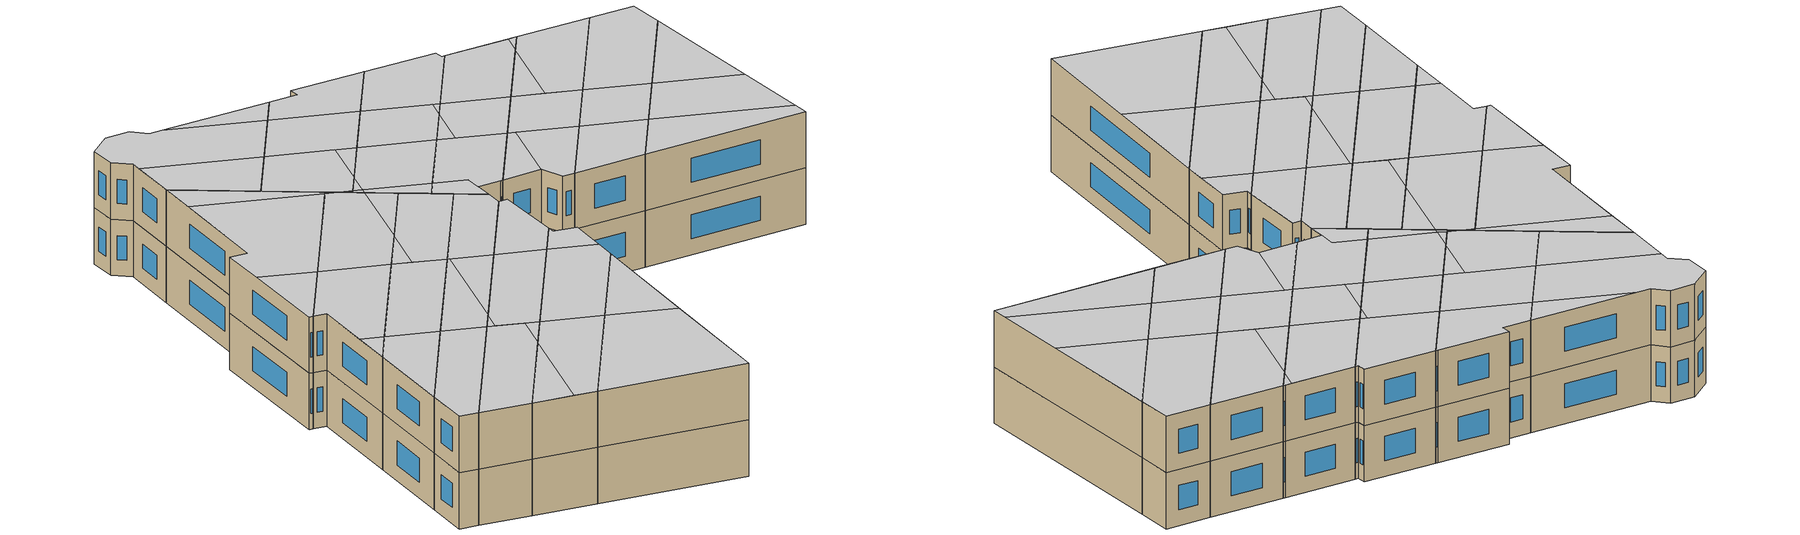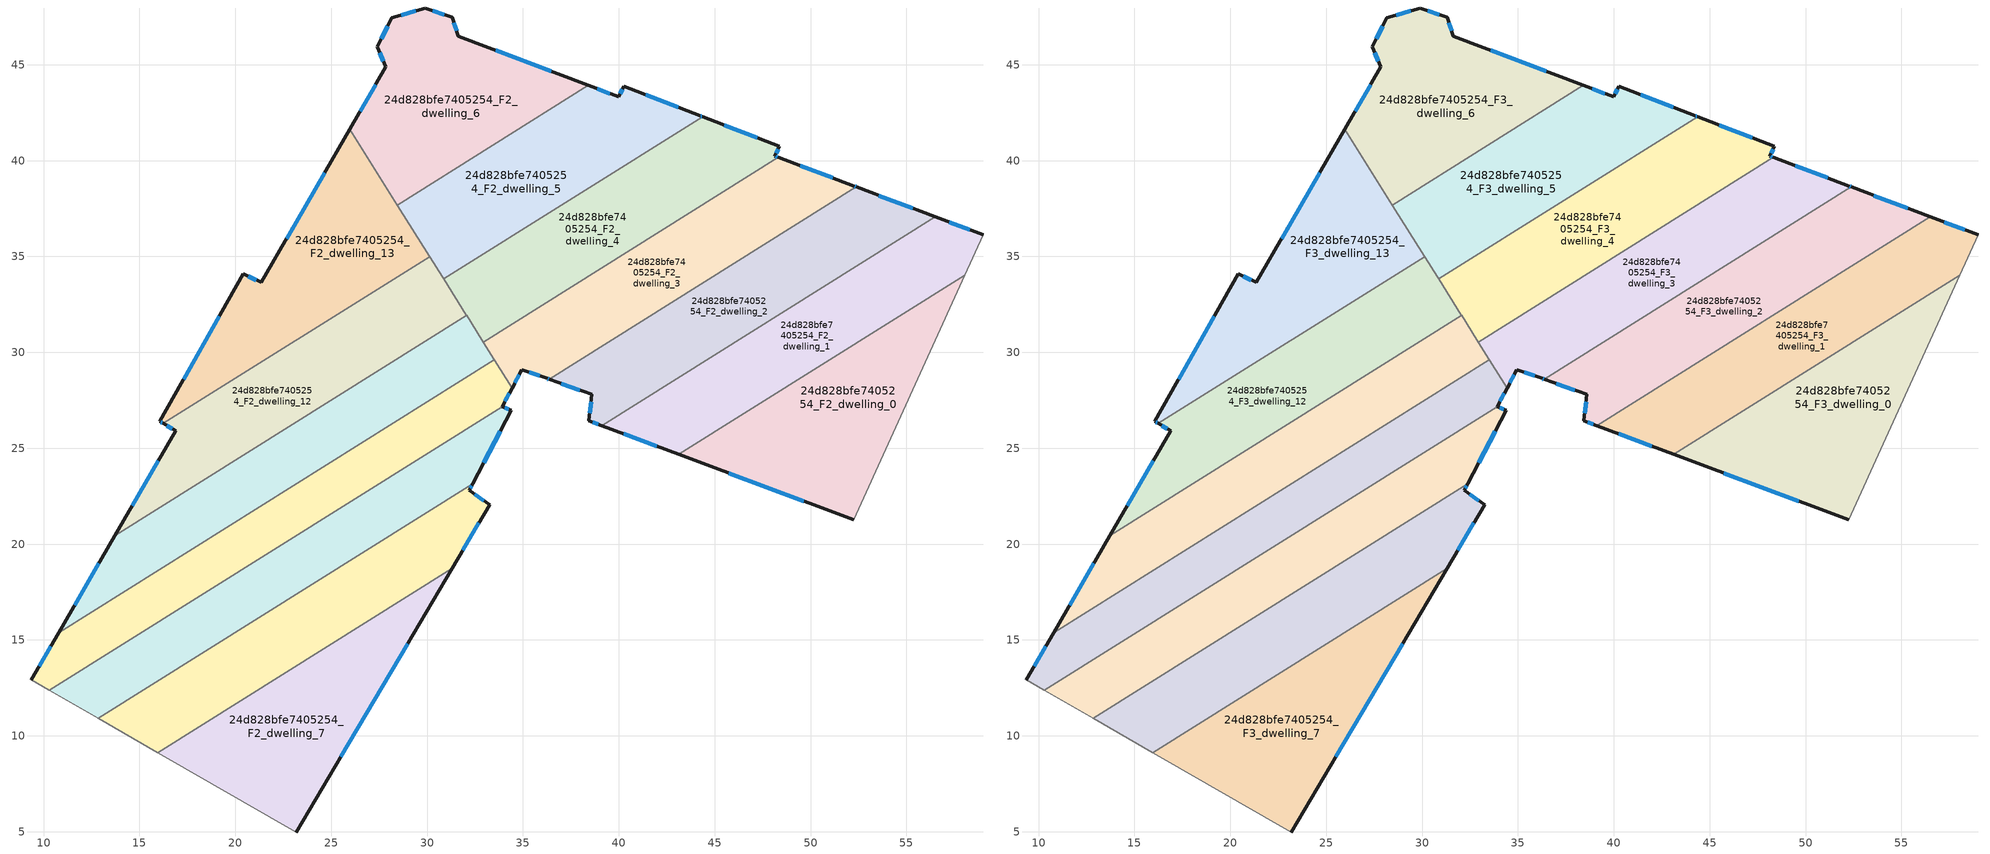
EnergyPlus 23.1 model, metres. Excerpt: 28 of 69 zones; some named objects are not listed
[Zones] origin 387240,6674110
24d828bfe7405254_F2_dwelling_0
 floor to 24d828bfe7405254_F1_dwelling_0 (EU_floor_Construction): 58.05,34.02 52.25,21.26 43.12,24.67 z6
 wall outside (EU_wall_Construction): 43.12,24.67 52.25,21.26 z6:9
 wall to 24d828bfe7405254_F2_dwelling_1 (EU_wall_Construction): 58.05,34.02 43.12,24.67 z6:9
 wall adiabatic (EU_wall_Construction): 52.25,21.26 58.05,34.02 z6:9
 window (EU_Window_Construction): 45.73,23.7 49.64,22.24 z6.86:8.14
24d828bfe7405254_F2_dwelling_1
 floor to 24d828bfe7405254_F1_dwelling_1 (EU_floor_Construction): 59,36.12 58.05,34.02 43.12,24.67 39.12,26.17 56.51,37.06 z6
 wall outside (EU_wall_Construction): 59,36.12 56.51,37.06 / 39.12,26.17 43.12,24.67 z6:9
 wall to 24d828bfe7405254_F2_dwelling_2 (EU_wall_Construction): 56.51,37.06 39.12,26.17 z6:9
 wall adiabatic (EU_wall_Construction): 58.05,34.02 59,36.12 z6:9
 window (EU_Window_Construction): 58.29,36.39 57.22,36.79 / 40.26,25.74 41.98,25.1 z6.86:8.14
24d828bfe7405254_F2_dwelling_10
 floor to 24d828bfe7405254_F1_dwelling_10 (EU_floor_Construction): 33.51,29.61 34.43,28.14 33.92,27.17 10.3,12.38 9.37,12.92 10.78,15.37 z6
 wall outside (EU_wall_Construction): 10.78,15.37 9.37,12.92 / 33.92,27.17 34.43,28.14 z6:9
 wall adiabatic (EU_wall_Construction): 9.37,12.92 10.3,12.38 z6:9
 wall to 24d828bfe7405254_F2_dwelling_11 (EU_wall_Construction): 33.51,29.61 10.78,15.37 z6:9
 wall to 24d828bfe7405254_F2_dwelling_9 (EU_wall_Construction): 10.3,12.38 33.92,27.17 z6:9
 wall to 24d828bfe7405254_F2_dwelling_3 (EU_wall_Construction): 34.43,28.14 33.51,29.61 z6:9
 window (EU_Window_Construction): 10.38,14.67 9.77,13.62 / 34.06,27.45 34.28,27.86 z6.86:8.14
24d828bfe7405254_F2_dwelling_11
 floor to 24d828bfe7405254_F1_dwelling_11 (EU_floor_Construction): 32.06,31.93 33.51,29.61 10.78,15.37 13.72,20.44 z6
 wall outside (EU_wall_Construction): 13.72,20.44 10.78,15.37 z6:9
 wall to 24d828bfe7405254_F2_dwelling_12 (EU_wall_Construction): 32.06,31.93 13.72,20.44 z6:9
 wall to 24d828bfe7405254_F2_dwelling_4 (EU_wall_Construction): 32.93,30.53 32.85,30.66 32.06,31.93 z6:9
 wall to 24d828bfe7405254_F2_dwelling_3 (EU_wall_Construction): 33.51,29.61 32.93,30.53 z6:9
 window (EU_Window_Construction): 12.88,18.99 11.62,16.82 z6.86:8.14
24d828bfe7405254_F2_dwelling_12
 floor to 24d828bfe7405254_F1_dwelling_12 (EU_floor_Construction): 30.14,34.99 32.06,31.93 13.72,20.44 16.89,25.92 16.25,26.29 z6
 wall outside (EU_wall_Construction): 16.25,26.29 16.89,25.92 13.72,20.44 z6:9
 wall to 24d828bfe7405254_F2_dwelling_13 (EU_wall_Construction): 30.14,34.99 16.25,26.29 z6:9
 wall to 24d828bfe7405254_F2_dwelling_5 (EU_wall_Construction): 30.86,33.84 30.81,33.92 30.14,34.99 z6:9
 wall to 24d828bfe7405254_F2_dwelling_4 (EU_wall_Construction): 32.06,31.93 30.86,33.84 z6:9
 window (EU_Window_Construction): 15.98,24.36 14.62,22.01 / 16.43,26.19 16.7,26.03 z6.86:8.14
24d828bfe7405254_F2_dwelling_13
 floor to 24d828bfe7405254_F1_dwelling_13 (EU_floor_Construction): 25.97,41.64 30.14,34.99 16.25,26.29 16.07,26.4 20.41,34.09 21.35,33.64 z6
 wall outside (EU_wall_Construction): 25.97,41.64 21.35,33.64 20.41,34.09 16.07,26.4 16.25,26.29 z6:9
 wall to 24d828bfe7405254_F2_dwelling_6 (EU_wall_Construction): 28.46,37.68 25.97,41.64 z6:9
 wall to 24d828bfe7405254_F2_dwelling_5 (EU_wall_Construction): 30.14,34.99 28.46,37.68 z6:9
 window (EU_Window_Construction): 19.17,31.89 17.31,28.59 / 21.08,33.77 20.68,33.96 / 24.65,39.36 22.67,35.93 / 16.12,26.37 16.2,26.32 z6.86:8.14
24d828bfe7405254_F2_dwelling_2
 floor to 24d828bfe7405254_F1_dwelling_2 (EU_floor_Construction): 56.51,37.06 39.12,26.17 38.45,26.42 38.6,27.81 36.38,28.6 52.39,38.62 z6
 wall outside (EU_wall_Construction): 36.38,28.6 38.6,27.81 38.45,26.42 39.12,26.17 / 56.51,37.06 52.39,38.62 z6:9
 wall to 24d828bfe7405254_F2_dwelling_3 (EU_wall_Construction): 52.39,38.62 36.38,28.6 z6:9
 window (EU_Window_Construction): 37.01,28.37 37.97,28.04 / 55.34,37.51 53.57,38.18 / 38.64,26.35 38.93,26.24 / 38.56,27.42 38.49,26.82 z6.86:8.14
24d828bfe7405254_F2_dwelling_3
 floor to 24d828bfe7405254_F1_dwelling_3 (EU_floor_Construction): 52.28,38.67 52.39,38.62 36.38,28.6 36.26,28.64 34.95,29.1 34.43,28.14 32.93,30.53 48.32,40.17 z6
 wall outside (EU_wall_Construction): 34.43,28.14 34.95,29.1 36.26,28.64 36.38,28.6 / 52.39,38.62 52.28,38.67 48.32,40.17 z6:9
 wall to 24d828bfe7405254_F2_dwelling_4 (EU_wall_Construction): 48.32,40.17 32.93,30.53 z6:9
 window (EU_Window_Construction): 34.58,28.41 34.8,28.83 / 51.15,39.1 49.45,39.74 / 52.36,38.64 52.31,38.66 / 36.29,28.63 36.34,28.61 / 35.32,28.97 35.88,28.77 z6.86:8.14
24d828bfe7405254_F2_dwelling_4
 floor to 24d828bfe7405254_F1_dwelling_4 (EU_floor_Construction): 48.37,40.75 48.15,40.23 48.32,40.17 32.93,30.53 32.85,30.66 30.86,33.84 44.37,42.29 z6
 wall outside (EU_wall_Construction): 48.32,40.17 48.15,40.23 48.37,40.75 44.37,42.29 z6:9
 wall to 24d828bfe7405254_F2_dwelling_5 (EU_wall_Construction): 44.37,42.29 30.86,33.84 z6:9
 window (EU_Window_Construction): 47.23,41.19 45.51,41.85 / 48.21,40.38 48.31,40.6 / 48.27,40.19 48.2,40.22 z6.86:8.14
24d828bfe7405254_F2_dwelling_5
 floor to 24d828bfe7405254_F1_dwelling_5 (EU_floor_Construction): 44.25,42.34 44.37,42.29 30.86,33.84 30.81,33.92 28.46,37.68 38.42,43.92 39.99,43.33 40.26,43.88 z6
 wall outside (EU_wall_Construction): 44.37,42.29 44.25,42.34 40.26,43.88 39.99,43.33 38.42,43.92 z6:9
 wall to 24d828bfe7405254_F2_dwelling_6 (EU_wall_Construction): 38.42,43.92 28.46,37.68 z6:9
 window (EU_Window_Construction): 39.54,43.5 38.87,43.75 / 40.18,43.72 40.07,43.49 / 43.11,42.78 41.4,43.44 / 44.34,42.31 44.29,42.33 z6.86:8.14
24d828bfe7405254_F2_dwelling_6
 floor to 24d828bfe7405254_F1_dwelling_6 (EU_floor_Construction): 38.42,43.92 28.46,37.68 25.97,41.64 27.85,44.89 27.39,45.94 28.16,47.44 29.9,47.96 31.31,47.48 31.64,46.49 z6
 wall outside (EU_wall_Construction): 38.42,43.92 31.64,46.49 31.31,47.48 29.9,47.96 28.16,47.44 27.39,45.94 27.85,44.89 25.97,41.64 z6:9
 window (EU_Window_Construction): 27.32,43.96 26.51,42.57 / 27.52,45.64 27.72,45.19 / 27.94,47.01 27.61,46.37 / 29.4,47.81 28.66,47.59 / 30.91,47.62 30.3,47.82 / 31.55,46.77 31.41,47.2 / 36.48,44.66 33.58,45.76 z6.86:8.14
24d828bfe7405254_F2_dwelling_7
 floor to 24d828bfe7405254_F1_dwelling_7 (EU_floor_Construction): 31.31,18.74 23.17,4.99 15.96,9.13 z6
 wall outside (EU_wall_Construction): 23.17,4.99 31.31,18.74 z6:9
 wall adiabatic (EU_wall_Construction): 15.96,9.13 23.17,4.99 z6:9
 wall to 24d828bfe7405254_F2_dwelling_8 (EU_wall_Construction): 31.31,18.74 15.96,9.13 z6:9
 window (EU_Window_Construction): 25.5,8.92 28.98,14.81 z6.86:8.14
24d828bfe7405254_F2_dwelling_8
 floor to 24d828bfe7405254_F1_dwelling_8 (EU_floor_Construction): 32.38,23.16 32.2,22.8 33.27,22.05 31.31,18.74 15.96,9.13 12.84,10.92 z6
 wall outside (EU_wall_Construction): 31.31,18.74 33.27,22.05 32.2,22.8 32.38,23.16 z6:9
 wall to 24d828bfe7405254_F2_dwelling_9 (EU_wall_Construction): 32.38,23.16 12.84,10.92 z6:9
 wall adiabatic (EU_wall_Construction): 12.84,10.92 15.96,9.13 z6:9
 window (EU_Window_Construction): 32.25,22.91 32.33,23.06 / 32.96,22.27 32.5,22.59 / 31.87,19.68 32.71,21.1 z6.86:8.14
24d828bfe7405254_F2_dwelling_9
 floor to 24d828bfe7405254_F1_dwelling_9 (EU_floor_Construction): 34.39,26.99 32.38,23.16 12.84,10.92 10.3,12.38 33.92,27.17 z6
 wall outside (EU_wall_Construction): 32.38,23.16 34.39,26.99 33.92,27.17 z6:9
 wall adiabatic (EU_wall_Construction): 10.3,12.38 12.84,10.92 z6:9
 window (EU_Window_Construction): 34.26,27.04 34.05,27.12 / 32.95,24.25 33.82,25.89 z6.86:8.14
24d828bfe7405254_F3_dwelling_0
 floor to 24d828bfe7405254_F2_dwelling_0 (EU_floor_Construction): 58.05,34.02 52.25,21.26 43.12,24.67 z9
 wall outside (EU_wall_Construction): 43.12,24.67 52.25,21.26 z9:12
 wall to 24d828bfe7405254_F3_dwelling_1 (EU_wall_Construction): 58.05,34.02 43.12,24.67 z9:12
 wall adiabatic (EU_wall_Construction): 52.25,21.26 58.05,34.02 z9:12
 window (EU_Window_Construction): 45.73,23.7 49.64,22.24 z9.86:11.14
 ceiling to 24d828bfe7405254_F4_dwelling_0 (EU_floor_Construction): 54.65,26.54 58.05,34.02 51.1,29.67 z12
 ceiling to 24d828bfe7405254_F4_dwelling_4 (EU_floor_Construction): 52.25,21.26 52.66,22.16 47.04,27.13 43.12,24.67 z12
 ceiling adiabatic (EU_roof_Construction): 52.66,22.16 52.25,21.26 54.65,26.54 51.1,29.67 47.04,27.13 z12
24d828bfe7405254_F3_dwelling_1
 floor to 24d828bfe7405254_F2_dwelling_1 (EU_floor_Construction): 59,36.12 58.05,34.02 43.12,24.67 39.12,26.17 56.51,37.06 z9
 wall outside (EU_wall_Construction): 59,36.12 56.51,37.06 / 39.12,26.17 43.12,24.67 z9:12
 wall to 24d828bfe7405254_F3_dwelling_2 (EU_wall_Construction): 56.51,37.06 39.12,26.17 z9:12
 wall adiabatic (EU_wall_Construction): 58.05,34.02 59,36.12 z9:12
 window (EU_Window_Construction): 58.29,36.39 57.22,36.79 / 40.26,25.74 41.98,25.1 z9.86:11.14
 ceiling to 24d828bfe7405254_F4_dwelling_0 (EU_floor_Construction): 58.05,34.02 59,36.12 56.51,37.06 48.44,32.01 51.1,29.67 z12
 ceiling to 24d828bfe7405254_F4_dwelling_4 (EU_floor_Construction): 47.04,27.13 44.38,29.47 39.12,26.17 43.12,24.67 z12
 ceiling adiabatic (EU_roof_Construction): 51.1,29.67 48.44,32.01 44.38,29.47 47.04,27.13 z12
24d828bfe7405254_F3_dwelling_10
 floor to 24d828bfe7405254_F2_dwelling_10 (EU_floor_Construction): 33.51,29.61 34.43,28.14 33.92,27.17 10.3,12.38 9.37,12.92 10.78,15.37 z9
 wall outside (EU_wall_Construction): 10.78,15.37 9.37,12.92 / 33.92,27.17 34.43,28.14 z9:12
 wall adiabatic (EU_wall_Construction): 9.37,12.92 10.3,12.38 z9:12
 wall to 24d828bfe7405254_F3_dwelling_11 (EU_wall_Construction): 33.51,29.61 10.78,15.37 z9:12
 wall to 24d828bfe7405254_F3_dwelling_9 (EU_wall_Construction): 10.3,12.38 33.92,27.17 z9:12
 wall to 24d828bfe7405254_F3_dwelling_3 (EU_wall_Construction): 34.43,28.14 33.51,29.61 z9:12
 window (EU_Window_Construction): 10.38,14.67 9.77,13.62 / 34.06,27.45 34.28,27.86 z9.86:11.14
 ceiling to 24d828bfe7405254_F4_dwelling_12 (EU_floor_Construction): 19.93,18.42 18.15,19.99 10.79,15.37 9.37,12.92 10.3,12.38 z12
 ceiling to 24d828bfe7405254_F4_dwelling_7 (EU_floor_Construction): 33.92,27.17 34.43,28.14 33.51,29.61 26.22,25.04 28,23.47 z12
 ceiling to 24d828bfe7405254_F4_dwelling_10 (EU_floor_Construction): 21.23,19.23 26.3,24.97 26.22,25.04 18.15,19.99 19.93,18.42 z12
 ceiling to 24d828bfe7405254_F4_dwelling_9 (EU_floor_Construction): 28,23.47 26.3,24.97 21.23,19.23 z12
24d828bfe7405254_F3_dwelling_11
 floor to 24d828bfe7405254_F2_dwelling_11 (EU_floor_Construction): 32.06,31.93 33.51,29.61 10.78,15.37 13.72,20.44 z9
 wall outside (EU_wall_Construction): 13.72,20.44 10.78,15.37 z9:12
 wall to 24d828bfe7405254_F3_dwelling_12 (EU_wall_Construction): 32.06,31.93 13.72,20.44 z9:12
 wall to 24d828bfe7405254_F3_dwelling_4 (EU_wall_Construction): 32.93,30.53 32.85,30.66 32.06,31.93 z9:12
 wall to 24d828bfe7405254_F3_dwelling_3 (EU_wall_Construction): 33.51,29.61 32.93,30.53 z9:12
 window (EU_Window_Construction): 12.88,18.99 11.62,16.82 z9.86:11.14
 ceiling to 24d828bfe7405254_F4_dwelling_7 (EU_floor_Construction): 33.51,29.61 32.06,31.93 27.28,28.93 24.88,26.22 26.22,25.04 z12
 ceiling to 24d828bfe7405254_F4_dwelling_10 (EU_floor_Construction): 26.22,25.04 24.08,26.93 16.01,21.88 18.15,19.99 z12
 ceiling to 24d828bfe7405254_F4_dwelling_8 (EU_floor_Construction): 24.88,26.22 27.28,28.93 24.08,26.93 z12
 ceiling to 24d828bfe7405254_F4_dwelling_12 (EU_floor_Construction): 18.15,19.99 16.01,21.88 13.72,20.44 10.79,15.37 z12
24d828bfe7405254_F3_dwelling_12
 floor to 24d828bfe7405254_F2_dwelling_12 (EU_floor_Construction): 30.14,34.99 32.06,31.93 13.72,20.44 16.89,25.92 16.25,26.29 z9
 wall outside (EU_wall_Construction): 16.25,26.29 16.89,25.92 13.72,20.44 z9:12
 wall to 24d828bfe7405254_F3_dwelling_13 (EU_wall_Construction): 30.14,34.99 16.25,26.29 z9:12
 wall to 24d828bfe7405254_F3_dwelling_5 (EU_wall_Construction): 30.86,33.84 30.81,33.92 30.14,34.99 z9:12
 wall to 24d828bfe7405254_F3_dwelling_4 (EU_wall_Construction): 32.06,31.93 30.86,33.84 z9:12
 window (EU_Window_Construction): 15.98,24.36 14.62,22.01 / 16.43,26.19 16.7,26.03 z9.86:11.14
 ceiling to 24d828bfe7405254_F4_dwelling_10 (EU_floor_Construction): 24.08,26.93 21.25,29.42 16.25,26.29 16.89,25.92 15.04,22.74 16.01,21.88 z12
 ceiling to 24d828bfe7405254_F4_dwelling_8 (EU_floor_Construction): 27.28,28.93 31.17,33.34 30.5,34.42 29.97,34.88 21.25,29.42 24.08,26.93 z12
 ceiling to 24d828bfe7405254_F4_dwelling_12 (EU_floor_Construction): 16.01,21.88 15.04,22.74 13.72,20.44 z12
 ceiling to 24d828bfe7405254_F4_dwelling_6 (EU_floor_Construction): 30.5,34.42 30.14,34.99 29.97,34.88 z12
 ceiling to 24d828bfe7405254_F4_dwelling_7 (EU_floor_Construction): 32.06,31.93 31.17,33.34 27.28,28.93 z12
24d828bfe7405254_F3_dwelling_13
 floor to 24d828bfe7405254_F2_dwelling_13 (EU_floor_Construction): 25.97,41.64 30.14,34.99 16.25,26.29 16.07,26.4 20.41,34.09 21.35,33.64 z9
 wall outside (EU_wall_Construction): 25.97,41.64 21.35,33.64 20.41,34.09 16.07,26.4 16.25,26.29 z9:12
 wall to 24d828bfe7405254_F3_dwelling_6 (EU_wall_Construction): 28.46,37.68 25.97,41.64 z9:12
 wall to 24d828bfe7405254_F3_dwelling_5 (EU_wall_Construction): 30.14,34.99 28.46,37.68 z9:12
 window (EU_Window_Construction): 19.17,31.89 17.31,28.59 / 21.08,33.77 20.68,33.96 / 24.65,39.36 22.67,35.93 / 16.12,26.37 16.2,26.32 z9.86:11.14
 ceiling to 24d828bfe7405254_F4_dwelling_8 (EU_floor_Construction): 29.97,34.88 24.74,39.5 21.35,33.64 20.41,34.09 18.93,31.47 21.25,29.42 z12
 ceiling to 24d828bfe7405254_F4_dwelling_6 (EU_floor_Construction): 30.14,34.99 25.98,41.64 24.74,39.5 29.97,34.88 z12
 ceiling to 24d828bfe7405254_F4_dwelling_10 (EU_floor_Construction): 21.25,29.42 18.93,31.47 16.07,26.4 16.25,26.29 z12
24d828bfe7405254_F3_dwelling_2
 floor to 24d828bfe7405254_F2_dwelling_2 (EU_floor_Construction): 56.51,37.06 39.12,26.17 38.45,26.42 38.6,27.81 36.38,28.6 52.39,38.62 z9
 wall outside (EU_wall_Construction): 36.38,28.6 38.6,27.81 38.45,26.42 39.12,26.17 / 56.51,37.06 52.39,38.62 z9:12
 wall to 24d828bfe7405254_F3_dwelling_3 (EU_wall_Construction): 52.39,38.62 36.38,28.6 z9:12
 window (EU_Window_Construction): 37.01,28.37 37.97,28.04 / 55.34,37.51 53.57,38.18 / 38.64,26.35 38.93,26.24 / 38.56,27.42 38.49,26.82 z9.86:11.14
 ceiling to 24d828bfe7405254_F4_dwelling_4 (EU_floor_Construction): 44.38,29.47 41.96,31.61 38.6,27.81 38.45,26.42 39.12,26.17 z12
 ceiling to 24d828bfe7405254_F4_dwelling_0 (EU_floor_Construction): 56.51,37.06 52.39,38.62 50.96,37.72 47.02,33.27 48.44,32.01 z12
 ceiling to 24d828bfe7405254_F4_dwelling_1 (EU_floor_Construction): 47.02,33.27 50.96,37.72 45.7,34.43 z12
 ceiling to 24d828bfe7405254_F4_dwelling_5 (EU_floor_Construction): 38.6,27.81 41.96,31.61 41.64,31.89 36.38,28.6 z12
 ceiling to 24d828bfe7405254_F4_dwelling_2 (EU_floor_Construction): 48.44,32.01 45.7,34.43 41.64,31.89 44.38,29.47 z12
24d828bfe7405254_F3_dwelling_3
 floor to 24d828bfe7405254_F2_dwelling_3 (EU_floor_Construction): 52.28,38.67 52.39,38.62 36.38,28.6 36.26,28.64 34.95,29.1 34.43,28.14 32.93,30.53 48.32,40.17 z9
 wall outside (EU_wall_Construction): 34.43,28.14 34.95,29.1 36.26,28.64 36.38,28.6 / 52.39,38.62 52.28,38.67 48.32,40.17 z9:12
 wall to 24d828bfe7405254_F3_dwelling_4 (EU_wall_Construction): 48.32,40.17 32.93,30.53 z9:12
 window (EU_Window_Construction): 34.58,28.41 34.8,28.83 / 51.15,39.1 49.45,39.74 / 52.36,38.64 52.31,38.66 / 36.29,28.63 36.34,28.61 / 35.32,28.97 35.88,28.77 z9.86:11.14
 ceiling to 24d828bfe7405254_F4_dwelling_1 (EU_floor_Construction): 50.96,37.72 51.91,38.81 48.32,40.17 42.99,36.83 45.7,34.43 z12
 ceiling to 24d828bfe7405254_F4_dwelling_5 (EU_floor_Construction): 41.64,31.89 38.93,34.29 34.08,31.25 35.45,30.04 34.95,29.1 36.38,28.6 z12
 ceiling to 24d828bfe7405254_F4_dwelling_0 (EU_floor_Construction): 52.39,38.62 52.28,38.67 51.91,38.81 50.96,37.72 z12
 ceiling to 24d828bfe7405254_F4_dwelling_7 (EU_floor_Construction): 34.43,28.14 35.45,30.04 34.08,31.25 32.93,30.53 z12
 ceiling to 24d828bfe7405254_F4_dwelling_3 (EU_floor_Construction): 39.64,33.66 41.76,36.06 38.93,34.29 z12
 ceiling to 24d828bfe7405254_F4_dwelling_2 (EU_floor_Construction): 45.7,34.43 42.99,36.83 41.76,36.06 39.64,33.66 41.64,31.89 z12
24d828bfe7405254_F3_dwelling_4
 floor to 24d828bfe7405254_F2_dwelling_4 (EU_floor_Construction): 48.37,40.75 48.15,40.23 48.32,40.17 32.93,30.53 32.85,30.66 30.86,33.84 44.37,42.29 z9
 wall outside (EU_wall_Construction): 48.32,40.17 48.15,40.23 48.37,40.75 44.37,42.29 z9:12
 wall to 24d828bfe7405254_F3_dwelling_5 (EU_wall_Construction): 44.37,42.29 30.86,33.84 z9:12
 window (EU_Window_Construction): 47.23,41.19 45.51,41.85 / 48.21,40.38 48.31,40.6 / 48.27,40.19 48.2,40.22 z9.86:11.14
 ceiling to 24d828bfe7405254_F4_dwelling_5 (EU_floor_Construction): 38.93,34.29 35.88,36.98 32.53,34.88 31.41,33.61 34.08,31.25 z12
 ceiling to 24d828bfe7405254_F4_dwelling_1 (EU_floor_Construction): 48.32,40.17 48.15,40.23 48.37,40.75 44.37,42.29 39.94,39.52 42.99,36.83 z12
 ceiling to 24d828bfe7405254_F4_dwelling_3 (EU_floor_Construction): 41.76,36.06 42.68,37.1 39.94,39.52 35.88,36.98 38.93,34.29 z12
 ceiling to 24d828bfe7405254_F4_dwelling_8 (EU_floor_Construction): 31.17,33.34 31.41,33.61 31.03,33.94 30.86,33.84 z12
 ceiling to 24d828bfe7405254_F4_dwelling_2 (EU_floor_Construction): 42.99,36.83 42.68,37.1 41.76,36.06 z12
 ceiling to 24d828bfe7405254_F4_dwelling_6 (EU_floor_Construction): 31.41,33.61 32.53,34.88 31.03,33.94 z12
 ceiling to 24d828bfe7405254_F4_dwelling_7 (EU_floor_Construction): 34.08,31.25 31.41,33.61 31.17,33.34 32.93,30.53 z12
24d828bfe7405254_F3_dwelling_5
 floor to 24d828bfe7405254_F2_dwelling_5 (EU_floor_Construction): 44.25,42.34 44.37,42.29 30.86,33.84 30.81,33.92 28.46,37.68 38.42,43.92 39.99,43.33 40.26,43.88 z9
 wall outside (EU_wall_Construction): 44.37,42.29 44.25,42.34 40.26,43.88 39.99,43.33 38.42,43.92 z9:12
 wall to 24d828bfe7405254_F3_dwelling_6 (EU_wall_Construction): 38.42,43.92 28.46,37.68 z9:12
 window (EU_Window_Construction): 39.54,43.5 38.87,43.75 / 40.18,43.72 40.07,43.49 / 43.11,42.78 41.4,43.44 / 44.34,42.31 44.29,42.33 z9.86:11.14
 ceiling to 24d828bfe7405254_F4_dwelling_6 (EU_floor_Construction): 32.53,34.88 35.04,37.72 32.33,40.11 28.46,37.68 30.5,34.42 31.03,33.94 z12
 ceiling to 24d828bfe7405254_F4_dwelling_3 (EU_floor_Construction): 39.94,39.52 36.39,42.65 32.33,40.11 35.88,36.98 z12
 ceiling to 24d828bfe7405254_F4_dwelling_5 (EU_floor_Construction): 35.88,36.98 35.04,37.72 32.53,34.88 z12
 ceiling to 24d828bfe7405254_F4_dwelling_8 (EU_floor_Construction): 31.03,33.94 30.5,34.42 30.86,33.84 z12
 ceiling to 24d828bfe7405254_F4_dwelling_1 (EU_floor_Construction): 44.37,42.29 44.32,42.31 44.25,42.34 40.26,43.88 39.99,43.33 38.42,43.92 36.39,42.65 39.94,39.52 z12
24d828bfe7405254_F3_dwelling_6
 floor to 24d828bfe7405254_F2_dwelling_6 (EU_floor_Construction): 38.42,43.92 28.46,37.68 25.97,41.64 27.85,44.89 27.39,45.94 28.16,47.44 29.9,47.96 31.31,47.48 31.64,46.49 z9
 wall outside (EU_wall_Construction): 38.42,43.92 31.64,46.49 31.31,47.48 29.9,47.96 28.16,47.44 27.39,45.94 27.85,44.89 25.97,41.64 z9:12
 window (EU_Window_Construction): 27.32,43.96 26.51,42.57 / 27.52,45.64 27.72,45.19 / 27.94,47.01 27.61,46.37 / 29.4,47.81 28.66,47.59 / 30.91,47.62 30.3,47.82 / 31.55,46.77 31.41,47.2 / 36.48,44.66 33.58,45.76 z9.86:11.14
 ceiling to 24d828bfe7405254_F4_dwelling_3 (EU_floor_Construction): 36.39,42.65 32.35,46.22 31.64,46.49 31.31,47.48 29.9,47.96 28.16,47.44 27.39,45.94 27.85,44.89 27.54,44.34 32.33,40.11 z12
 ceiling to 24d828bfe7405254_F4_dwelling_1 (EU_floor_Construction): 38.42,43.92 32.35,46.22 36.39,42.65 z12
 ceiling to 24d828bfe7405254_F4_dwelling_6 (EU_floor_Construction): 32.33,40.11 27.54,44.34 25.98,41.64 28.46,37.68 z12
24d828bfe7405254_F3_dwelling_7
 floor to 24d828bfe7405254_F2_dwelling_7 (EU_floor_Construction): 31.31,18.74 23.17,4.99 15.96,9.13 z9
 wall outside (EU_wall_Construction): 23.17,4.99 31.31,18.74 z9:12
 wall adiabatic (EU_wall_Construction): 15.96,9.13 23.17,4.99 z9:12
 wall to 24d828bfe7405254_F3_dwelling_8 (EU_wall_Construction): 31.31,18.74 15.96,9.13 z9:12
 window (EU_Window_Construction): 25.5,8.92 28.98,14.81 z9.86:11.14
 ceiling to 24d828bfe7405254_F4_dwelling_11 (EU_floor_Construction): 23.17,4.99 27.28,11.93 24.44,14.44 15.96,9.13 z12
 ceiling to 24d828bfe7405254_F4_dwelling_9 (EU_floor_Construction): 27.28,11.93 31.31,18.74 24.44,14.44 z12
24d828bfe7405254_F3_dwelling_8
 floor to 24d828bfe7405254_F2_dwelling_8 (EU_floor_Construction): 32.38,23.16 32.2,22.8 33.27,22.05 31.31,18.74 15.96,9.13 12.84,10.92 z9
 wall outside (EU_wall_Construction): 31.31,18.74 33.27,22.05 32.2,22.8 32.38,23.16 z9:12
 wall to 24d828bfe7405254_F3_dwelling_9 (EU_wall_Construction): 32.38,23.16 12.84,10.92 z9:12
 wall adiabatic (EU_wall_Construction): 12.84,10.92 15.96,9.13 z9:12
 window (EU_Window_Construction): 32.25,22.91 32.33,23.06 / 32.96,22.27 32.5,22.59 / 31.87,19.68 32.71,21.1 z9.86:11.14
 ceiling to 24d828bfe7405254_F4_dwelling_9 (EU_floor_Construction): 31.31,18.74 32.01,19.92 30.02,21.68 21.96,16.63 24.44,14.44 z12
 ceiling to 24d828bfe7405254_F4_dwelling_11 (EU_floor_Construction): 24.44,14.44 21.96,16.63 19.63,15.17 14.86,9.76 15.96,9.13 z12
 ceiling to 24d828bfe7405254_F4_dwelling_7 (EU_floor_Construction): 32.01,19.92 33.27,22.05 32.2,22.8 32.38,23.16 30.02,21.68 z12
 ceiling to 24d828bfe7405254_F4_dwelling_12 (EU_floor_Construction): 14.86,9.76 19.63,15.17 12.84,10.92 z12
24d828bfe7405254_F3_dwelling_9
 floor to 24d828bfe7405254_F2_dwelling_9 (EU_floor_Construction): 34.39,26.99 32.38,23.16 12.84,10.92 10.3,12.38 33.92,27.17 z9
 wall outside (EU_wall_Construction): 32.38,23.16 34.39,26.99 33.92,27.17 z9:12
 wall adiabatic (EU_wall_Construction): 10.3,12.38 12.84,10.92 z9:12
 window (EU_Window_Construction): 34.26,27.04 34.05,27.12 / 32.95,24.25 33.82,25.89 z9.86:11.14
 ceiling to 24d828bfe7405254_F4_dwelling_12 (EU_floor_Construction): 19.63,15.17 21.37,17.15 19.93,18.42 10.3,12.38 12.84,10.92 z12
 ceiling to 24d828bfe7405254_F4_dwelling_9 (EU_floor_Construction): 30.02,21.68 28,23.47 21.23,19.23 20.26,18.13 21.96,16.63 z12
 ceiling to 24d828bfe7405254_F4_dwelling_7 (EU_floor_Construction): 32.38,23.16 34.39,26.99 33.92,27.17 28,23.47 30.02,21.68 z12
 ceiling adiabatic (EU_roof_Construction): 21.96,16.63 20.26,18.13 21.23,19.23 19.93,18.42 21.37,17.15 19.63,15.17 z12
[Building]
EU S2 Campaign: North Axis=0; Terrain=City; Solar Distribution=FullExterior
[Site:Location]
Helsinki-Vantaa.AP: Latitude=60.317; Longitude=24.963; Time Zone=2; Elevation=54.6
[SizingPeriod:WeatherFileDays]
AnnualSizingPeriod: Begin Month=1; Begin Day of Month=1; End Month=12; End Day of Month=31; Day of Week for Start Day=Monday; Use Weather File Daylight Saving Period=No; Use Weather File Rain and Snow Indicators=No
[MATERIAL]
EU_InternalMass_Material: Roughness=MediumRough; Thickness=0.1; Conductivity=1; Density=1800; Specific Heat=900; Thermal Absorptance=0.9; Solar Absorptance=0.7; Visible Absorptance=0.7
[MATERIAL:NOMASS] Roughness=MediumRough; Thermal Absorptance=0.9; Solar Absorptance=0.7; Visible Absorptance=0.7
Name | Thermal Resistance
EU_wall_NoMass | 1.10183
EU_roof_NoMass; EU_floor_NoMass | 1.70606
[WINDOWMATERIAL:SIMPLEGLAZINGSYSTEM]
EU_Window_SimpleGlazing: UFactor=3.11035; Solar Heat Gain Coefficient=0.8; Visible Transmittance=0.8
[CONSTRUCTION]
EU_wall_Construction: EU_wall_NoMass
EU_roof_Construction: EU_roof_NoMass
EU_floor_Construction: EU_floor_NoMass
EU_Window_Construction: EU_Window_SimpleGlazing
EU_InternalMass_Construction: EU_InternalMass_Material
[ZONE] Type=1; Multiplier=1; Ceiling Height=autocalculate; Floor Area=autocalculate; Part of Total Floor Area=Yes
Name | Volume
24d828bfe7405254_F2_dwelling_0; 24d828bfe7405254_F3_dwelling_0 | 204.476
24d828bfe7405254_F2_dwelling_1; 24d828bfe7405254_F3_dwelling_1 | 203.236
24d828bfe7405254_F2_dwelling_10; 24d828bfe7405254_F3_dwelling_10 | 193.769
24d828bfe7405254_F2_dwelling_11; 24d828bfe7405254_F3_dwelling_11 | 199.151
24d828bfe7405254_F2_dwelling_12; 24d828bfe7405254_F3_dwelling_12 | 199.135
24d828bfe7405254_F2_dwelling_13; 24d828bfe7405254_F3_dwelling_13 | 199.332
24d828bfe7405254_F2_dwelling_2; 24d828bfe7405254_F3_dwelling_2 | 204.13
24d828bfe7405254_F2_dwelling_3; 24d828bfe7405254_F3_dwelling_3 | 198.286
24d828bfe7405254_F2_dwelling_4; 24d828bfe7405254_F3_dwelling_4 | 202.91
24d828bfe7405254_F2_dwelling_5; 24d828bfe7405254_F3_dwelling_5 | 191.021
24d828bfe7405254_F2_dwelling_6; 24d828bfe7405254_F3_dwelling_6 | 190.542
24d828bfe7405254_F2_dwelling_7; 24d828bfe7405254_F3_dwelling_7 | 199.208
24d828bfe7405254_F2_dwelling_8; 24d828bfe7405254_F3_dwelling_8 | 203.054
24d828bfe7405254_F2_dwelling_9; 24d828bfe7405254_F3_dwelling_9 | 200.907
[INTERNALMASS] Construction=EU_InternalMass_Construction
Name | Zone or ZoneList | Surface Area
24d828bfe7405254_F2_dwelling_0_EU_InternalMass | 24d828bfe7405254_F2_dwelling_0 | 68.1583
24d828bfe7405254_F2_dwelling_1_EU_InternalMass | 24d828bfe7405254_F2_dwelling_1 | 67.7439
24d828bfe7405254_F2_dwelling_2_EU_InternalMass | 24d828bfe7405254_F2_dwelling_2 | 68.0296
24d828bfe7405254_F2_dwelling_3_EU_InternalMass | 24d828bfe7405254_F2_dwelling_3 | 66.0956
24d828bfe7405254_F2_dwelling_4_EU_InternalMass | 24d828bfe7405254_F2_dwelling_4 | 67.6384
24d828bfe7405254_F2_dwelling_5_EU_InternalMass | 24d828bfe7405254_F2_dwelling_5 | 63.6703
24d828bfe7405254_F2_dwelling_6_EU_InternalMass | 24d828bfe7405254_F2_dwelling_6 | 63.5233
24d828bfe7405254_F2_dwelling_7_EU_InternalMass | 24d828bfe7405254_F2_dwelling_7 | 66.4027
24d828bfe7405254_F2_dwelling_8_EU_InternalMass | 24d828bfe7405254_F2_dwelling_8 | 67.6782
24d828bfe7405254_F2_dwelling_9_EU_InternalMass | 24d828bfe7405254_F2_dwelling_9 | 66.9768
24d828bfe7405254_F2_dwelling_10_EU_InternalMass | 24d828bfe7405254_F2_dwelling_10 | 64.5893
24d828bfe7405254_F2_dwelling_11_EU_InternalMass | 24d828bfe7405254_F2_dwelling_11 | 66.3839
24d828bfe7405254_F2_dwelling_12_EU_InternalMass | 24d828bfe7405254_F2_dwelling_12 | 66.3683
24d828bfe7405254_F2_dwelling_13_EU_InternalMass | 24d828bfe7405254_F2_dwelling_13 | 66.4582
24d828bfe7405254_F3_dwelling_0_EU_InternalMass | 24d828bfe7405254_F3_dwelling_0 | 68.1583
24d828bfe7405254_F3_dwelling_1_EU_InternalMass | 24d828bfe7405254_F3_dwelling_1 | 67.7439
24d828bfe7405254_F3_dwelling_2_EU_InternalMass | 24d828bfe7405254_F3_dwelling_2 | 68.0296
24d828bfe7405254_F3_dwelling_3_EU_InternalMass | 24d828bfe7405254_F3_dwelling_3 | 66.0956
24d828bfe7405254_F3_dwelling_4_EU_InternalMass | 24d828bfe7405254_F3_dwelling_4 | 67.6384
24d828bfe7405254_F3_dwelling_5_EU_InternalMass | 24d828bfe7405254_F3_dwelling_5 | 63.6703
24d828bfe7405254_F3_dwelling_6_EU_InternalMass | 24d828bfe7405254_F3_dwelling_6 | 63.5233
24d828bfe7405254_F3_dwelling_7_EU_InternalMass | 24d828bfe7405254_F3_dwelling_7 | 66.4027
24d828bfe7405254_F3_dwelling_8_EU_InternalMass | 24d828bfe7405254_F3_dwelling_8 | 67.6782
24d828bfe7405254_F3_dwelling_9_EU_InternalMass | 24d828bfe7405254_F3_dwelling_9 | 66.9768
24d828bfe7405254_F3_dwelling_10_EU_InternalMass | 24d828bfe7405254_F3_dwelling_10 | 64.5893
24d828bfe7405254_F3_dwelling_11_EU_InternalMass | 24d828bfe7405254_F3_dwelling_11 | 66.3839
24d828bfe7405254_F3_dwelling_12_EU_InternalMass | 24d828bfe7405254_F3_dwelling_12 | 66.3683
24d828bfe7405254_F3_dwelling_13_EU_InternalMass | 24d828bfe7405254_F3_dwelling_13 | 66.4582
[OTHEREQUIPMENT] Fuel Type=Electricity; Design Level Calculation Method=Watts/Area; Power per Zone Floor Area=1; Fraction Latent=0; Fraction Radiant=0; Fraction Lost=0; Carbon Dioxide Generation Rate=0; EndUse Subcategory=EU_Step8_InternalGains
Name | Zone or ZoneList or Space or SpaceList | Schedule
EU_Step8_InternalGain_24d828bfe7405254_F2_dwelling_0_f000 | 24d828bfe7405254_F2_dwelling_0 | EU_Step8_GainSchedule_24d828bfe7405254_F2_dwelling_0_f000
EU_Step8_InternalGain_24d828bfe7405254_F2_dwelling_1_f000 | 24d828bfe7405254_F2_dwelling_1 | EU_Step8_GainSchedule_24d828bfe7405254_F2_dwelling_1_f000
EU_Step8_InternalGain_24d828bfe7405254_F2_dwelling_2_f000 | 24d828bfe7405254_F2_dwelling_2 | EU_Step8_GainSchedule_24d828bfe7405254_F2_dwelling_2_f000
EU_Step8_InternalGain_24d828bfe7405254_F2_dwelling_3_f000 | 24d828bfe7405254_F2_dwelling_3 | EU_Step8_GainSchedule_24d828bfe7405254_F2_dwelling_3_f000
EU_Step8_InternalGain_24d828bfe7405254_F2_dwelling_4_f000 | 24d828bfe7405254_F2_dwelling_4 | EU_Step8_GainSchedule_24d828bfe7405254_F2_dwelling_4_f000
EU_Step8_InternalGain_24d828bfe7405254_F2_dwelling_5_f000 | 24d828bfe7405254_F2_dwelling_5 | EU_Step8_GainSchedule_24d828bfe7405254_F2_dwelling_5_f000
EU_Step8_InternalGain_24d828bfe7405254_F2_dwelling_6_f000 | 24d828bfe7405254_F2_dwelling_6 | EU_Step8_GainSchedule_24d828bfe7405254_F2_dwelling_6_f000
EU_Step8_InternalGain_24d828bfe7405254_F2_dwelling_7_f000 | 24d828bfe7405254_F2_dwelling_7 | EU_Step8_GainSchedule_24d828bfe7405254_F2_dwelling_7_f000
EU_Step8_InternalGain_24d828bfe7405254_F2_dwelling_8_f000 | 24d828bfe7405254_F2_dwelling_8 | EU_Step8_GainSchedule_24d828bfe7405254_F2_dwelling_8_f000
EU_Step8_InternalGain_24d828bfe7405254_F2_dwelling_9_f000 | 24d828bfe7405254_F2_dwelling_9 | EU_Step8_GainSchedule_24d828bfe7405254_F2_dwelling_9_f000
EU_Step8_InternalGain_24d828bfe7405254_F2_dwelling_10_f000 | 24d828bfe7405254_F2_dwelling_10 | EU_Step8_GainSchedule_24d828bfe7405254_F2_dwelling_10_f000
EU_Step8_InternalGain_24d828bfe7405254_F2_dwelling_11_f000 | 24d828bfe7405254_F2_dwelling_11 | EU_Step8_GainSchedule_24d828bfe7405254_F2_dwelling_11_f000
EU_Step8_InternalGain_24d828bfe7405254_F2_dwelling_12_f000 | 24d828bfe7405254_F2_dwelling_12 | EU_Step8_GainSchedule_24d828bfe7405254_F2_dwelling_12_f000
EU_Step8_InternalGain_24d828bfe7405254_F2_dwelling_13_f000 | 24d828bfe7405254_F2_dwelling_13 | EU_Step8_GainSchedule_24d828bfe7405254_F2_dwelling_13_f000
EU_Step8_InternalGain_24d828bfe7405254_F3_dwelling_0_f000 | 24d828bfe7405254_F3_dwelling_0 | EU_Step8_GainSchedule_24d828bfe7405254_F3_dwelling_0_f000
EU_Step8_InternalGain_24d828bfe7405254_F3_dwelling_1_f000 | 24d828bfe7405254_F3_dwelling_1 | EU_Step8_GainSchedule_24d828bfe7405254_F3_dwelling_1_f000
EU_Step8_InternalGain_24d828bfe7405254_F3_dwelling_2_f000 | 24d828bfe7405254_F3_dwelling_2 | EU_Step8_GainSchedule_24d828bfe7405254_F3_dwelling_2_f000
EU_Step8_InternalGain_24d828bfe7405254_F3_dwelling_3_f000 | 24d828bfe7405254_F3_dwelling_3 | EU_Step8_GainSchedule_24d828bfe7405254_F3_dwelling_3_f000
EU_Step8_InternalGain_24d828bfe7405254_F3_dwelling_4_f000 | 24d828bfe7405254_F3_dwelling_4 | EU_Step8_GainSchedule_24d828bfe7405254_F3_dwelling_4_f000
EU_Step8_InternalGain_24d828bfe7405254_F3_dwelling_5_f000 | 24d828bfe7405254_F3_dwelling_5 | EU_Step8_GainSchedule_24d828bfe7405254_F3_dwelling_5_f000
EU_Step8_InternalGain_24d828bfe7405254_F3_dwelling_6_f000 | 24d828bfe7405254_F3_dwelling_6 | EU_Step8_GainSchedule_24d828bfe7405254_F3_dwelling_6_f000
EU_Step8_InternalGain_24d828bfe7405254_F3_dwelling_7_f000 | 24d828bfe7405254_F3_dwelling_7 | EU_Step8_GainSchedule_24d828bfe7405254_F3_dwelling_7_f000
EU_Step8_InternalGain_24d828bfe7405254_F3_dwelling_8_f000 | 24d828bfe7405254_F3_dwelling_8 | EU_Step8_GainSchedule_24d828bfe7405254_F3_dwelling_8_f000
EU_Step8_InternalGain_24d828bfe7405254_F3_dwelling_9_f000 | 24d828bfe7405254_F3_dwelling_9 | EU_Step8_GainSchedule_24d828bfe7405254_F3_dwelling_9_f000
EU_Step8_InternalGain_24d828bfe7405254_F3_dwelling_10_f000 | 24d828bfe7405254_F3_dwelling_10 | EU_Step8_GainSchedule_24d828bfe7405254_F3_dwelling_10_f000
EU_Step8_InternalGain_24d828bfe7405254_F3_dwelling_11_f000 | 24d828bfe7405254_F3_dwelling_11 | EU_Step8_GainSchedule_24d828bfe7405254_F3_dwelling_11_f000
EU_Step8_InternalGain_24d828bfe7405254_F3_dwelling_12_f000 | 24d828bfe7405254_F3_dwelling_12 | EU_Step8_GainSchedule_24d828bfe7405254_F3_dwelling_12_f000
EU_Step8_InternalGain_24d828bfe7405254_F3_dwelling_13_f000 | 24d828bfe7405254_F3_dwelling_13 | EU_Step8_GainSchedule_24d828bfe7405254_F3_dwelling_13_f000
[ZONEVENTILATION:DESIGNFLOWRATE] Schedule=EU_AlwaysOn; Design Flow Rate Calculation Method=AirChanges/Hour; Air Changes per Hour=0.756316; Ventilation Type=Natural; Fan Pressure Rise=0; Fan Total Efficiency=1; Constant Term Coefficient=1; Temperature Term Coefficient=0; Velocity Term Coefficient=0; Velocity Squared Term Coefficient=0; Minimum Indoor Temperature=-100; Maximum Indoor Temperature=100; Delta Temperature=-100; Minimum Outdoor Temperature=-100; Maximum Outdoor Temperature=100; Maximum Wind Speed=40
Name | Zone or ZoneList or Space or SpaceList
EU_ConstantAir_24d828bfe7405254_F2_dwelling_0 | 24d828bfe7405254_F2_dwelling_0
EU_ConstantAir_24d828bfe7405254_F2_dwelling_1 | 24d828bfe7405254_F2_dwelling_1
EU_ConstantAir_24d828bfe7405254_F2_dwelling_2 | 24d828bfe7405254_F2_dwelling_2
EU_ConstantAir_24d828bfe7405254_F2_dwelling_3 | 24d828bfe7405254_F2_dwelling_3
EU_ConstantAir_24d828bfe7405254_F2_dwelling_4 | 24d828bfe7405254_F2_dwelling_4
EU_ConstantAir_24d828bfe7405254_F2_dwelling_5 | 24d828bfe7405254_F2_dwelling_5
EU_ConstantAir_24d828bfe7405254_F2_dwelling_6 | 24d828bfe7405254_F2_dwelling_6
EU_ConstantAir_24d828bfe7405254_F2_dwelling_7 | 24d828bfe7405254_F2_dwelling_7
EU_ConstantAir_24d828bfe7405254_F2_dwelling_8 | 24d828bfe7405254_F2_dwelling_8
EU_ConstantAir_24d828bfe7405254_F2_dwelling_9 | 24d828bfe7405254_F2_dwelling_9
EU_ConstantAir_24d828bfe7405254_F2_dwelling_10 | 24d828bfe7405254_F2_dwelling_10
EU_ConstantAir_24d828bfe7405254_F2_dwelling_11 | 24d828bfe7405254_F2_dwelling_11
EU_ConstantAir_24d828bfe7405254_F2_dwelling_12 | 24d828bfe7405254_F2_dwelling_12
EU_ConstantAir_24d828bfe7405254_F2_dwelling_13 | 24d828bfe7405254_F2_dwelling_13
EU_ConstantAir_24d828bfe7405254_F3_dwelling_0 | 24d828bfe7405254_F3_dwelling_0
EU_ConstantAir_24d828bfe7405254_F3_dwelling_1 | 24d828bfe7405254_F3_dwelling_1
EU_ConstantAir_24d828bfe7405254_F3_dwelling_2 | 24d828bfe7405254_F3_dwelling_2
EU_ConstantAir_24d828bfe7405254_F3_dwelling_3 | 24d828bfe7405254_F3_dwelling_3
EU_ConstantAir_24d828bfe7405254_F3_dwelling_4 | 24d828bfe7405254_F3_dwelling_4
EU_ConstantAir_24d828bfe7405254_F3_dwelling_5 | 24d828bfe7405254_F3_dwelling_5
EU_ConstantAir_24d828bfe7405254_F3_dwelling_6 | 24d828bfe7405254_F3_dwelling_6
EU_ConstantAir_24d828bfe7405254_F3_dwelling_7 | 24d828bfe7405254_F3_dwelling_7
EU_ConstantAir_24d828bfe7405254_F3_dwelling_8 | 24d828bfe7405254_F3_dwelling_8
EU_ConstantAir_24d828bfe7405254_F3_dwelling_9 | 24d828bfe7405254_F3_dwelling_9
EU_ConstantAir_24d828bfe7405254_F3_dwelling_10 | 24d828bfe7405254_F3_dwelling_10
EU_ConstantAir_24d828bfe7405254_F3_dwelling_11 | 24d828bfe7405254_F3_dwelling_11
EU_ConstantAir_24d828bfe7405254_F3_dwelling_12 | 24d828bfe7405254_F3_dwelling_12
EU_ConstantAir_24d828bfe7405254_F3_dwelling_13 | 24d828bfe7405254_F3_dwelling_13
[HVACTEMPLATE:ZONE:IDEALLOADSAIRSYSTEM] System Availability Schedule=EU_AlwaysOn; Maximum Heating Supply Air Temperature=50; Minimum Cooling Supply Air Temperature=13; Maximum Heating Supply Air Humidity Ratio=0.0156; Minimum Cooling Supply Air Humidity Ratio=0.0077; Heating Limit=NoLimit; Cooling Limit=NoLimit; Heating Availability Schedule=EU_AlwaysOn; Cooling Availability Schedule=EU_CoolingOff; Dehumidification Control Type=ConstantSensibleHeatRatio; Cooling Sensible Heat Ratio=0.7; Dehumidification Setpoint=60; Humidification Control Type=None; Humidification Setpoint=30; Outdoor Air Method=None; Outdoor Air Flow Rate per Person=0.00944; Outdoor Air Flow Rate per Zone Floor Area=0; Outdoor Air Flow Rate per Zone=0; Demand Controlled Ventilation Type=None; Outdoor Air Economizer Type=NoEconomizer; Heat Recovery Type=None; Sensible Heat Recovery Effectiveness=0.7; Latent Heat Recovery Effectiveness=0.65
Name | Template Thermostat
24d828bfe7405254_F2_dwelling_0 | EU_HeatOnly_24d828bfe7405254_F2_dwelling_0
24d828bfe7405254_F2_dwelling_1 | EU_HeatOnly_24d828bfe7405254_F2_dwelling_1
24d828bfe7405254_F2_dwelling_2 | EU_HeatOnly_24d828bfe7405254_F2_dwelling_2
24d828bfe7405254_F2_dwelling_3 | EU_HeatOnly_24d828bfe7405254_F2_dwelling_3
24d828bfe7405254_F2_dwelling_4 | EU_HeatOnly_24d828bfe7405254_F2_dwelling_4
24d828bfe7405254_F2_dwelling_5 | EU_HeatOnly_24d828bfe7405254_F2_dwelling_5
24d828bfe7405254_F2_dwelling_6 | EU_HeatOnly_24d828bfe7405254_F2_dwelling_6
24d828bfe7405254_F2_dwelling_7 | EU_HeatOnly_24d828bfe7405254_F2_dwelling_7
24d828bfe7405254_F2_dwelling_8 | EU_HeatOnly_24d828bfe7405254_F2_dwelling_8
24d828bfe7405254_F2_dwelling_9 | EU_HeatOnly_24d828bfe7405254_F2_dwelling_9
24d828bfe7405254_F2_dwelling_10 | EU_HeatOnly_24d828bfe7405254_F2_dwelling_10
24d828bfe7405254_F2_dwelling_11 | EU_HeatOnly_24d828bfe7405254_F2_dwelling_11
24d828bfe7405254_F2_dwelling_12 | EU_HeatOnly_24d828bfe7405254_F2_dwelling_12
24d828bfe7405254_F2_dwelling_13 | EU_HeatOnly_24d828bfe7405254_F2_dwelling_13
24d828bfe7405254_F3_dwelling_0 | EU_HeatOnly_24d828bfe7405254_F3_dwelling_0
24d828bfe7405254_F3_dwelling_1 | EU_HeatOnly_24d828bfe7405254_F3_dwelling_1
24d828bfe7405254_F3_dwelling_2 | EU_HeatOnly_24d828bfe7405254_F3_dwelling_2
24d828bfe7405254_F3_dwelling_3 | EU_HeatOnly_24d828bfe7405254_F3_dwelling_3
24d828bfe7405254_F3_dwelling_4 | EU_HeatOnly_24d828bfe7405254_F3_dwelling_4
24d828bfe7405254_F3_dwelling_5 | EU_HeatOnly_24d828bfe7405254_F3_dwelling_5
24d828bfe7405254_F3_dwelling_6 | EU_HeatOnly_24d828bfe7405254_F3_dwelling_6
24d828bfe7405254_F3_dwelling_7 | EU_HeatOnly_24d828bfe7405254_F3_dwelling_7
24d828bfe7405254_F3_dwelling_8 | EU_HeatOnly_24d828bfe7405254_F3_dwelling_8
24d828bfe7405254_F3_dwelling_9 | EU_HeatOnly_24d828bfe7405254_F3_dwelling_9
24d828bfe7405254_F3_dwelling_10 | EU_HeatOnly_24d828bfe7405254_F3_dwelling_10
24d828bfe7405254_F3_dwelling_11 | EU_HeatOnly_24d828bfe7405254_F3_dwelling_11
24d828bfe7405254_F3_dwelling_12 | EU_HeatOnly_24d828bfe7405254_F3_dwelling_12
24d828bfe7405254_F3_dwelling_13 | EU_HeatOnly_24d828bfe7405254_F3_dwelling_13
[SIZING:ZONE] Zone Cooling Design Supply Air Temperature Input Method=SupplyAirTemperature; Zone Cooling Design Supply Air Temperature=13; Zone Heating Design Supply Air Temperature Input Method=SupplyAirTemperature; Zone Heating Design Supply Air Temperature=50; Zone Cooling Design Supply Air Humidity Ratio=0.008; Zone Heating Design Supply Air Humidity Ratio=0.008; Cooling Design Air Flow Method=DesignDay; Cooling Design Air Flow Rate=0; Cooling Minimum Air Flow per Zone Floor Area=0.000762; Cooling Minimum Air Flow=0; Cooling Minimum Air Flow Fraction=0.2; Heating Design Air Flow Method=DesignDay; Heating Design Air Flow Rate=0; Heating Maximum Air Flow per Zone Floor Area=0.002032; Heating Maximum Air Flow=0.141576; Heating Maximum Air Flow Fraction=0.3; Account for Dedicated Outdoor Air System=No; Dedicated Outdoor Air System Control Strategy=NeutralSupplyAir; Dedicated Outdoor Air Low Setpoint Temperature for Design=autosize; Dedicated Outdoor Air High Setpoint Temperature for Design=autosize; Zone Load Sizing Method=Sensible Load Only No Latent Load; Zone Latent Cooling Design Supply Air Humidity Ratio Input Method=HumidityRatioDifference; Zone Cooling Design Supply Air Humidity Ratio Difference=0.005; Zone Latent Heating Design Supply Air Humidity Ratio Input Method=HumidityRatioDifference; Zone Humidification Design Supply Air Humidity Ratio Difference=0.005
24d828bfe7405254_F2_dwelling_0; 24d828bfe7405254_F2_dwelling_1; 24d828bfe7405254_F2_dwelling_2; 24d828bfe7405254_F2_dwelling_3; 24d828bfe7405254_F2_dwelling_4; 24d828bfe7405254_F2_dwelling_5; 24d828bfe7405254_F2_dwelling_6; 24d828bfe7405254_F2_dwelling_7; 24d828bfe7405254_F2_dwelling_8; 24d828bfe7405254_F2_dwelling_9; 24d828bfe7405254_F2_dwelling_10; 24d828bfe7405254_F2_dwelling_11; 24d828bfe7405254_F2_dwelling_12; 24d828bfe7405254_F2_dwelling_13; 24d828bfe7405254_F3_dwelling_0; 24d828bfe7405254_F3_dwelling_1; 24d828bfe7405254_F3_dwelling_2; 24d828bfe7405254_F3_dwelling_3; 24d828bfe7405254_F3_dwelling_4; 24d828bfe7405254_F3_dwelling_5; 24d828bfe7405254_F3_dwelling_6; 24d828bfe7405254_F3_dwelling_7; 24d828bfe7405254_F3_dwelling_8; 24d828bfe7405254_F3_dwelling_9; 24d828bfe7405254_F3_dwelling_10; 24d828bfe7405254_F3_dwelling_11; 24d828bfe7405254_F3_dwelling_12; 24d828bfe7405254_F3_dwelling_13
[SCHEDULE:CONSTANT]
Name | Hourly Value
EU_AlwaysOn | 1
EU_CoolingOff | 0
[SCHEDULE:FILE] Column Number=1; Rows to Skip at Top=0; Number of Hours of Data=8760; Column Separator=Comma; Interpolate to Timestep=No; Minutes per Item=60; Adjust Schedule for Daylight Savings=Yes
Name | File
EU_Step8_GainSchedule_24d828bfe7405254_F2_dwelling_0_f000 | ../../schedules/24d828bfe7405254/24d828bfe7405254_F2_dwelling_0_f000_gain.csv
EU_Step8_GainSchedule_24d828bfe7405254_F2_dwelling_1_f000 | ../../schedules/24d828bfe7405254/24d828bfe7405254_F2_dwelling_1_f000_gain.csv
EU_Step8_GainSchedule_24d828bfe7405254_F2_dwelling_2_f000 | ../../schedules/24d828bfe7405254/24d828bfe7405254_F2_dwelling_2_f000_gain.csv
EU_Step8_GainSchedule_24d828bfe7405254_F2_dwelling_3_f000 | ../../schedules/24d828bfe7405254/24d828bfe7405254_F2_dwelling_3_f000_gain.csv
EU_Step8_GainSchedule_24d828bfe7405254_F2_dwelling_4_f000 | ../../schedules/24d828bfe7405254/24d828bfe7405254_F2_dwelling_4_f000_gain.csv
EU_Step8_GainSchedule_24d828bfe7405254_F2_dwelling_5_f000 | ../../schedules/24d828bfe7405254/24d828bfe7405254_F2_dwelling_5_f000_gain.csv
EU_Step8_GainSchedule_24d828bfe7405254_F2_dwelling_6_f000 | ../../schedules/24d828bfe7405254/24d828bfe7405254_F2_dwelling_6_f000_gain.csv
EU_Step8_GainSchedule_24d828bfe7405254_F2_dwelling_7_f000 | ../../schedules/24d828bfe7405254/24d828bfe7405254_F2_dwelling_7_f000_gain.csv
EU_Step8_GainSchedule_24d828bfe7405254_F2_dwelling_8_f000 | ../../schedules/24d828bfe7405254/24d828bfe7405254_F2_dwelling_8_f000_gain.csv
EU_Step8_GainSchedule_24d828bfe7405254_F2_dwelling_9_f000 | ../../schedules/24d828bfe7405254/24d828bfe7405254_F2_dwelling_9_f000_gain.csv
EU_Step8_GainSchedule_24d828bfe7405254_F2_dwelling_10_f000 | ../../schedules/24d828bfe7405254/24d828bfe7405254_F2_dwelling_10_f000_gain.csv
EU_Step8_GainSchedule_24d828bfe7405254_F2_dwelling_11_f000 | ../../schedules/24d828bfe7405254/24d828bfe7405254_F2_dwelling_11_f000_gain.csv
EU_Step8_GainSchedule_24d828bfe7405254_F2_dwelling_12_f000 | ../../schedules/24d828bfe7405254/24d828bfe7405254_F2_dwelling_12_f000_gain.csv
EU_Step8_GainSchedule_24d828bfe7405254_F2_dwelling_13_f000 | ../../schedules/24d828bfe7405254/24d828bfe7405254_F2_dwelling_13_f000_gain.csv
EU_Step8_GainSchedule_24d828bfe7405254_F3_dwelling_0_f000 | ../../schedules/24d828bfe7405254/24d828bfe7405254_F3_dwelling_0_f000_gain.csv
EU_Step8_GainSchedule_24d828bfe7405254_F3_dwelling_1_f000 | ../../schedules/24d828bfe7405254/24d828bfe7405254_F3_dwelling_1_f000_gain.csv
EU_Step8_GainSchedule_24d828bfe7405254_F3_dwelling_2_f000 | ../../schedules/24d828bfe7405254/24d828bfe7405254_F3_dwelling_2_f000_gain.csv
EU_Step8_GainSchedule_24d828bfe7405254_F3_dwelling_3_f000 | ../../schedules/24d828bfe7405254/24d828bfe7405254_F3_dwelling_3_f000_gain.csv
EU_Step8_GainSchedule_24d828bfe7405254_F3_dwelling_4_f000 | ../../schedules/24d828bfe7405254/24d828bfe7405254_F3_dwelling_4_f000_gain.csv
EU_Step8_GainSchedule_24d828bfe7405254_F3_dwelling_5_f000 | ../../schedules/24d828bfe7405254/24d828bfe7405254_F3_dwelling_5_f000_gain.csv
EU_Step8_GainSchedule_24d828bfe7405254_F3_dwelling_6_f000 | ../../schedules/24d828bfe7405254/24d828bfe7405254_F3_dwelling_6_f000_gain.csv
EU_Step8_GainSchedule_24d828bfe7405254_F3_dwelling_7_f000 | ../../schedules/24d828bfe7405254/24d828bfe7405254_F3_dwelling_7_f000_gain.csv
EU_Step8_GainSchedule_24d828bfe7405254_F3_dwelling_8_f000 | ../../schedules/24d828bfe7405254/24d828bfe7405254_F3_dwelling_8_f000_gain.csv
EU_Step8_GainSchedule_24d828bfe7405254_F3_dwelling_9_f000 | ../../schedules/24d828bfe7405254/24d828bfe7405254_F3_dwelling_9_f000_gain.csv
EU_Step8_GainSchedule_24d828bfe7405254_F3_dwelling_10_f000 | ../../schedules/24d828bfe7405254/24d828bfe7405254_F3_dwelling_10_f000_gain.csv
EU_Step8_GainSchedule_24d828bfe7405254_F3_dwelling_11_f000 | ../../schedules/24d828bfe7405254/24d828bfe7405254_F3_dwelling_11_f000_gain.csv
EU_Step8_GainSchedule_24d828bfe7405254_F3_dwelling_12_f000 | ../../schedules/24d828bfe7405254/24d828bfe7405254_F3_dwelling_12_f000_gain.csv
EU_Step8_GainSchedule_24d828bfe7405254_F3_dwelling_13_f000 | ../../schedules/24d828bfe7405254/24d828bfe7405254_F3_dwelling_13_f000_gain.csv
